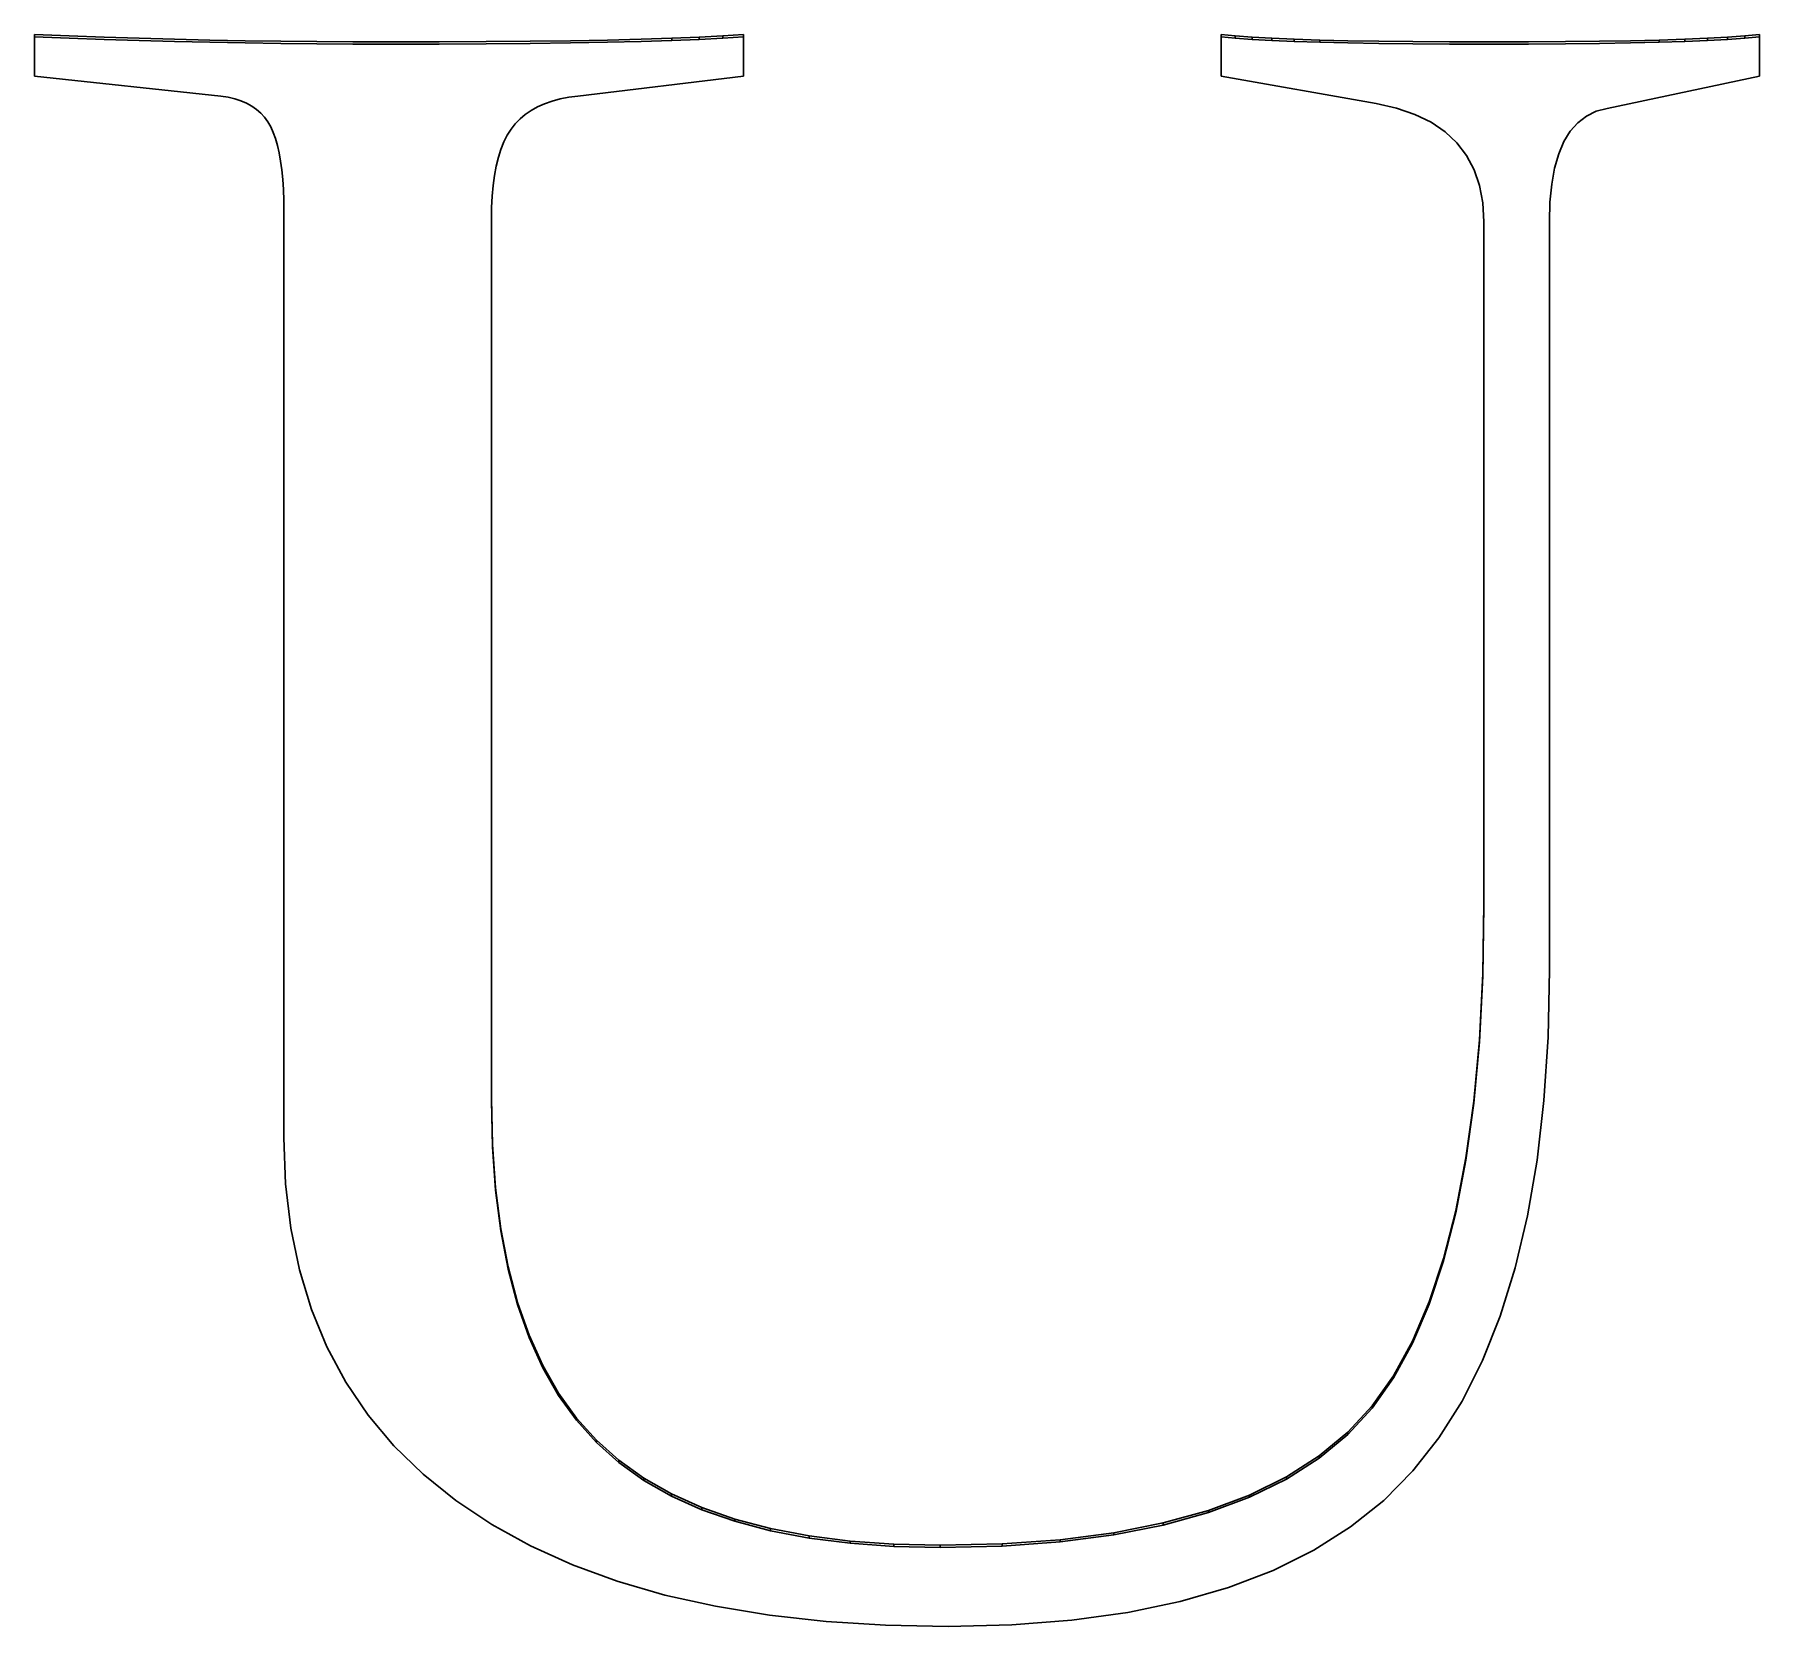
# Model space of a CAD drawing. Header units: millimetres. Extents: x -210 to 210, y -148 to 148.
# Drawn here: x -160.63 to -157.987, y -35.932 to -33.494 of the extents above; entities that cross this region are included whole.
import ezdxf

# ---------------------------------------------------------------- set-up
doc = ezdxf.new("R2010")
doc.units = ezdxf.units.MM
doc.layers.get('0').update_dxf_attribs({"lineweight": 18})

msp = doc.modelspace()

# ---------------------------------------------------------------- linework, layer by layer
at = {"color": 7, "lineweight": 30, "ltscale": 0.001332}
for p, q in [((-160.6296, -33.4937), (-160.5764, -33.4959)), ((-160.6296, -33.4971), (-160.5764, -33.4993))]:
    msp.add_line(p, q, dxfattribs=at)
at = {"color": 7, "lineweight": 30, "ltscale": 8.54492e-05}
for p, q in [((-160.6296, -33.4937), (-160.6296, -33.4971)), ((-159.6115, -33.4978), (-159.6115, -33.5012)), ((-159.5435, -33.4937), (-159.5435, -33.4971)), ((-158.8114, -33.4937), (-158.8114, -33.4971)), ((-158.7641, -33.4978), (-158.7641, -33.5012)), ((-158.6994, -33.501), (-158.6994, -33.5044)), ((-158.6605, -33.5022), (-158.6605, -33.5056)), ((-158.1406, -33.5022), (-158.1406, -33.5056)), ((-158.1013, -33.501), (-158.1013, -33.5044)), ((-158.0355, -33.4978), (-158.0355, -33.5012)), ((-157.9867, -33.4937), (-157.9867, -33.4971)), ((-158.4108, -34.9322), (-158.4108, -34.9356)), ((-158.4159, -35.0331), (-158.4159, -35.0365)), ((-159.9281, -35.1937), (-159.9281, -35.1971)), ((-158.4364, -35.2143), (-158.4364, -35.2177)), ((-158.4518, -35.2947), (-158.4518, -35.2981)), ((-159.9152, -35.3227), (-159.9152, -35.3261)), ((-159.9039, -35.3811), (-159.9039, -35.3845)), ((-158.4706, -35.3682), (-158.4706, -35.3716)), ((-159.8717, -35.4858), (-159.8717, -35.4892)), ((-158.5185, -35.4947), (-158.5185, -35.4981)), ((-159.8508, -35.5321), (-159.8508, -35.5355)), ((-158.5801, -35.5938), (-158.5801, -35.5972)), ((-159.7993, -35.6126), (-159.7993, -35.616)), ((-159.7688, -35.6467), (-159.7688, -35.6502)), ((-158.6174, -35.6344), (-158.6174, -35.6378)), ((-159.7345, -35.6773), (-159.7345, -35.6807)), ((-158.6612, -35.6707), (-158.6612, -35.6741)), ((-159.6962, -35.7046), (-159.6962, -35.708)), ((-158.7114, -35.7027), (-158.7114, -35.7062)), ((-159.6537, -35.7287), (-159.6537, -35.7321)), ((-158.768, -35.7305), (-158.768, -35.7339)), ((-158.831, -35.754), (-158.831, -35.7574)), ((-159.5566, -35.7672), (-159.5566, -35.7707)), ((-159.5018, -35.7817), (-159.5018, -35.7851)), ((-158.9003, -35.7732), (-158.9003, -35.7767)), ((-159.4429, -35.7929), (-159.4429, -35.7964)), ((-159.38, -35.801), (-159.38, -35.8044)), ((-159.3129, -35.8058), (-159.3129, -35.8092)), ((-159.2418, -35.8074), (-159.2418, -35.8108)), ((-159.1468, -35.8053), (-159.1468, -35.8087)), ((-159.0583, -35.7989), (-159.0583, -35.8023)), ((-158.9761, -35.7882), (-158.9761, -35.7916))]:
    msp.add_line(p, q, dxfattribs=at)
at = {"color": 7, "lineweight": 30, "ltscale": 0.001512}
for p, q in [((-160.6296, -33.5576), (-160.6296, -33.4971)), ((-159.5435, -33.4971), (-159.5435, -33.5576)), ((-158.8114, -33.5576), (-158.8114, -33.4971)), ((-157.9867, -33.4971), (-157.9867, -33.5576))]:
    msp.add_line(p, q, dxfattribs=at)
at = {"color": 7, "lineweight": 30, "ltscale": 0.001338}
for p, q in [((-160.5764, -33.4959), (-160.5229, -33.4978)), ((-160.5764, -33.4993), (-160.5229, -33.5012))]:
    msp.add_line(p, q, dxfattribs=at)
at = {"color": 7, "lineweight": 30, "ltscale": 0.001343}
for p, q in [((-160.5229, -33.4978), (-160.4692, -33.4995)), ((-160.5229, -33.5012), (-160.4692, -33.5029))]:
    msp.add_line(p, q, dxfattribs=at)
at = {"color": 7, "lineweight": 30, "ltscale": 0.001349}
for p, q in [((-160.4692, -33.4995), (-160.4153, -33.501)), ((-160.4692, -33.5029), (-160.4153, -33.5044))]:
    msp.add_line(p, q, dxfattribs=at)
at = {"color": 7, "lineweight": 30, "ltscale": 0.001355}
for p, q in [((-160.4153, -33.501), (-160.3611, -33.5022)), ((-160.4153, -33.5044), (-160.3611, -33.5056))]:
    msp.add_line(p, q, dxfattribs=at)
at = {"color": 7, "lineweight": 30, "ltscale": 0.001361}
for p, q in [((-160.3611, -33.5022), (-160.3067, -33.5032)), ((-160.3611, -33.5056), (-160.3067, -33.5066))]:
    msp.add_line(p, q, dxfattribs=at)
at = {"color": 7, "lineweight": 30, "ltscale": 0.001367}
for p, q in [((-160.3067, -33.5032), (-160.252, -33.504)), ((-160.3067, -33.5066), (-160.252, -33.5074))]:
    msp.add_line(p, q, dxfattribs=at)
at = {"color": 7, "lineweight": 30, "ltscale": 0.001373}
for p, q in [((-160.252, -33.504), (-160.1971, -33.5046)), ((-160.252, -33.5074), (-160.1971, -33.508))]:
    msp.add_line(p, q, dxfattribs=at)
at = {"color": 7, "lineweight": 30, "ltscale": 0.001379}
for p, q in [((-160.1971, -33.5046), (-160.1419, -33.5049)), ((-160.1971, -33.508), (-160.1419, -33.5084)), ((-158.6174, -35.6344), (-158.5801, -35.5938)), ((-158.6174, -35.6378), (-158.5801, -35.5972))]:
    msp.add_line(p, q, dxfattribs=at)
at = {"color": 7, "lineweight": 30, "ltscale": 0.001385}
for p, q in [((-160.1419, -33.5049), (-160.0865, -33.505)), ((-160.1419, -33.5084), (-160.0865, -33.5085))]:
    msp.add_line(p, q, dxfattribs=at)
at = {"color": 7, "lineweight": 30, "ltscale": 0.001928}
for p, q in [((-160.0865, -33.505), (-160.0094, -33.5049)), ((-160.0865, -33.5085), (-160.0094, -33.5084))]:
    msp.add_line(p, q, dxfattribs=at)
at = {"color": 7, "lineweight": 30, "ltscale": 0.001801}
for p, q in [((-160.0094, -33.5049), (-159.9374, -33.5046)), ((-160.0094, -33.5084), (-159.9374, -33.508))]:
    msp.add_line(p, q, dxfattribs=at)
at = {"color": 7, "lineweight": 30, "ltscale": 0.001674}
for p, q in [((-159.9374, -33.5046), (-159.8704, -33.504)), ((-159.9374, -33.508), (-159.8704, -33.5074))]:
    msp.add_line(p, q, dxfattribs=at)
at = {"color": 7, "lineweight": 30, "ltscale": 0.001548}
for p, q in [((-159.8704, -33.504), (-159.8085, -33.5032)), ((-159.8704, -33.5074), (-159.8085, -33.5066))]:
    msp.add_line(p, q, dxfattribs=at)
at = {"color": 7, "lineweight": 30, "ltscale": 0.001422}
for p, q in [((-159.8085, -33.5032), (-159.7516, -33.5022)), ((-159.8085, -33.5066), (-159.7516, -33.5056)), ((-158.6612, -35.6707), (-158.6174, -35.6344)), ((-158.6612, -35.6741), (-158.6174, -35.6378))]:
    msp.add_line(p, q, dxfattribs=at)
at = {"color": 7, "lineweight": 30, "ltscale": 0.001294}
for p, q in [((-159.7516, -33.5022), (-159.6999, -33.501)), ((-159.7516, -33.5056), (-159.6999, -33.5044))]:
    msp.add_line(p, q, dxfattribs=at)
at = {"color": 7, "lineweight": 30, "ltscale": 0.001168}
for p, q in [((-159.6999, -33.501), (-159.6532, -33.4995)), ((-159.6999, -33.5044), (-159.6532, -33.5029))]:
    msp.add_line(p, q, dxfattribs=at)
at = {"color": 7, "lineweight": 30, "ltscale": 0.001042}
for p, q in [((-159.6532, -33.4995), (-159.6115, -33.4978)), ((-159.6532, -33.5029), (-159.6115, -33.5012))]:
    msp.add_line(p, q, dxfattribs=at)
at = {"color": 7, "lineweight": 30, "ltscale": 8.53539e-05}
for p, q in [((-159.6532, -33.4995), (-159.6532, -33.5029)), ((-159.575, -33.4959), (-159.575, -33.4993)), ((-158.7899, -33.4959), (-158.7899, -33.4993)), ((-158.7339, -33.4995), (-158.7339, -33.5029)), ((-158.0662, -33.4995), (-158.0662, -33.5029)), ((-158.009, -33.4959), (-158.009, -33.4993)), ((-158.4245, -35.1271), (-158.4245, -35.1305)), ((-159.9232, -35.2602), (-159.9232, -35.2636)), ((-159.8894, -35.4355), (-159.8894, -35.4389)), ((-158.4929, -35.4348), (-158.4929, -35.4383)), ((-158.5476, -35.5477), (-158.5476, -35.5511)), ((-159.8267, -35.5744), (-159.8267, -35.5778))]:
    msp.add_line(p, q, dxfattribs=at)
at = {"color": 7, "lineweight": 30, "ltscale": 0.000915269}
msp.add_line((-159.6115, -33.4978), (-159.575, -33.4959), dxfattribs=at)
at = {"color": 7, "lineweight": 30, "ltscale": 0.000915274}
msp.add_line((-159.6115, -33.5012), (-159.575, -33.4993), dxfattribs=at)
at = {"color": 7, "lineweight": 30, "ltscale": 0.000789195}
msp.add_line((-159.575, -33.4959), (-159.5435, -33.4937), dxfattribs=at)
at = {"color": 7, "lineweight": 30, "ltscale": 0.000789189}
msp.add_line((-159.575, -33.4993), (-159.5435, -33.4971), dxfattribs=at)
at = {"color": 7, "lineweight": 30, "ltscale": 0.000539805}
msp.add_line((-158.8114, -33.4937), (-158.7899, -33.4959), dxfattribs=at)
at = {"color": 7, "lineweight": 30, "ltscale": 0.000539796}
msp.add_line((-158.8114, -33.4971), (-158.7899, -33.4993), dxfattribs=at)
at = {"color": 7, "lineweight": 30, "ltscale": 0.000647241}
msp.add_line((-158.7899, -33.4959), (-158.7641, -33.4978), dxfattribs=at)
at = {"color": 7, "lineweight": 30, "ltscale": 0.000647248}
msp.add_line((-158.7899, -33.4993), (-158.7641, -33.5012), dxfattribs=at)
at = {"color": 7, "lineweight": 30, "ltscale": 0.000755745}
msp.add_line((-158.7641, -33.4978), (-158.7339, -33.4995), dxfattribs=at)
at = {"color": 7, "lineweight": 30, "ltscale": 0.00075574}
msp.add_line((-158.7641, -33.5012), (-158.7339, -33.5029), dxfattribs=at)
at = {"color": 7, "lineweight": 30, "ltscale": 0.000862907}
msp.add_line((-158.7339, -33.4995), (-158.6994, -33.501), dxfattribs=at)
at = {"color": 7, "lineweight": 30, "ltscale": 0.000862911}
msp.add_line((-158.7339, -33.5029), (-158.6994, -33.5044), dxfattribs=at)
at = {"color": 7, "lineweight": 30, "ltscale": 0.000972488}
for p, q in [((-158.6994, -33.501), (-158.6605, -33.5022)), ((-158.6994, -33.5044), (-158.6605, -33.5056))]:
    msp.add_line(p, q, dxfattribs=at)
at = {"color": 7, "lineweight": 30, "ltscale": 0.001081}
for p, q in [((-158.6605, -33.5022), (-158.6173, -33.5032)), ((-158.6605, -33.5056), (-158.6173, -33.5066))]:
    msp.add_line(p, q, dxfattribs=at)
at = {"color": 7, "lineweight": 30, "ltscale": 0.001189}
for p, q in [((-158.6173, -33.5032), (-158.5697, -33.504)), ((-158.6173, -33.5066), (-158.5697, -33.5074))]:
    msp.add_line(p, q, dxfattribs=at)
at = {"color": 7, "lineweight": 30, "ltscale": 0.001297}
for p, q in [((-158.5697, -33.504), (-158.5179, -33.5046)), ((-158.5697, -33.5074), (-158.5179, -33.508))]:
    msp.add_line(p, q, dxfattribs=at)
at = {"color": 7, "lineweight": 30, "ltscale": 0.001406}
for p, q in [((-158.5179, -33.5046), (-158.4616, -33.5049)), ((-158.5179, -33.508), (-158.4616, -33.5084))]:
    msp.add_line(p, q, dxfattribs=at)
at = {"color": 7, "lineweight": 30, "ltscale": 0.001514}
for p, q in [((-158.4616, -33.5049), (-158.401, -33.505)), ((-158.4616, -33.5084), (-158.401, -33.5085))]:
    msp.add_line(p, q, dxfattribs=at)
at = {"color": 7, "lineweight": 30, "ltscale": 0.001515}
for p, q in [((-158.401, -33.505), (-158.3404, -33.5049)), ((-158.401, -33.5085), (-158.3404, -33.5084))]:
    msp.add_line(p, q, dxfattribs=at)
at = {"color": 7, "lineweight": 30, "ltscale": 0.001409}
for p, q in [((-158.3404, -33.5049), (-158.2841, -33.5046)), ((-158.3404, -33.5084), (-158.2841, -33.508))]:
    msp.add_line(p, q, dxfattribs=at)
at = {"color": 7, "lineweight": 30, "ltscale": 0.001302}
for p, q in [((-158.2841, -33.5046), (-158.232, -33.504)), ((-158.2841, -33.508), (-158.232, -33.5074))]:
    msp.add_line(p, q, dxfattribs=at)
at = {"color": 7, "lineweight": 30, "ltscale": 0.001196}
for p, q in [((-158.232, -33.504), (-158.1842, -33.5032)), ((-158.232, -33.5074), (-158.1842, -33.5066))]:
    msp.add_line(p, q, dxfattribs=at)
at = {"color": 7, "lineweight": 30, "ltscale": 0.00109}
for p, q in [((-158.1842, -33.5032), (-158.1406, -33.5022)), ((-158.1842, -33.5066), (-158.1406, -33.5056))]:
    msp.add_line(p, q, dxfattribs=at)
at = {"color": 7, "lineweight": 30, "ltscale": 0.000983164}
for p, q in [((-158.1406, -33.5022), (-158.1013, -33.501)), ((-158.1406, -33.5056), (-158.1013, -33.5044))]:
    msp.add_line(p, q, dxfattribs=at)
at = {"color": 7, "lineweight": 30, "ltscale": 0.000876628}
msp.add_line((-158.1013, -33.501), (-158.0662, -33.4995), dxfattribs=at)
at = {"color": 7, "lineweight": 30, "ltscale": 0.000876632}
msp.add_line((-158.1013, -33.5044), (-158.0662, -33.5029), dxfattribs=at)
at = {"color": 7, "lineweight": 30, "ltscale": 0.000770218}
msp.add_line((-158.0662, -33.4995), (-158.0355, -33.4978), dxfattribs=at)
at = {"color": 7, "lineweight": 30, "ltscale": 0.000770213}
msp.add_line((-158.0662, -33.5029), (-158.0355, -33.5012), dxfattribs=at)
at = {"color": 7, "lineweight": 30, "ltscale": 0.000664741}
msp.add_line((-158.0355, -33.4978), (-158.009, -33.4959), dxfattribs=at)
at = {"color": 7, "lineweight": 30, "ltscale": 0.000664748}
msp.add_line((-158.0355, -33.5012), (-158.009, -33.4993), dxfattribs=at)
at = {"color": 7, "lineweight": 30, "ltscale": 0.000558787}
msp.add_line((-158.009, -33.4959), (-157.9867, -33.4937), dxfattribs=at)
at = {"color": 7, "lineweight": 30, "ltscale": 0.000558778}
msp.add_line((-158.009, -33.4993), (-157.9867, -33.4971), dxfattribs=at)
at = {"color": 7, "lineweight": 30, "ltscale": 0.00718}
msp.add_line((-160.344, -33.5879), (-160.6296, -33.5576), dxfattribs=at)
at = {"color": 7, "lineweight": 30, "ltscale": 0.00638}
msp.add_line((-159.5435, -33.5576), (-159.7969, -33.5879), dxfattribs=at)
at = {"color": 7, "lineweight": 30, "ltscale": 0.006024}
msp.add_line((-158.574, -33.5992), (-158.8114, -33.5576), dxfattribs=at)
at = {"color": 7, "lineweight": 30, "ltscale": 0.005961}
msp.add_line((-157.9867, -33.5576), (-158.22, -33.6068), dxfattribs=at)
at = {"color": 7, "lineweight": 30, "ltscale": 0.000276205}
msp.add_line((-160.3331, -33.5897), (-160.344, -33.5879), dxfattribs=at)
at = {"color": 7, "lineweight": 30, "ltscale": 0.000262231}
msp.add_line((-160.3229, -33.5922), (-160.3331, -33.5897), dxfattribs=at)
at = {"color": 7, "lineweight": 30, "ltscale": 0.000336639}
msp.add_line((-159.811, -33.5897), (-159.8242, -33.5923), dxfattribs=at)
at = {"color": 7, "lineweight": 30, "ltscale": 0.000354818}
msp.add_line((-159.7969, -33.5879), (-159.811, -33.5897), dxfattribs=at)
at = {"color": 7, "lineweight": 30, "ltscale": 0.00024829}
msp.add_line((-160.3135, -33.5953), (-160.3229, -33.5922), dxfattribs=at)
at = {"color": 7, "lineweight": 30, "ltscale": 0.000238301}
msp.add_line((-160.3047, -33.599), (-160.3135, -33.5953), dxfattribs=at)
at = {"color": 7, "lineweight": 30, "ltscale": 0.000228184}
msp.add_line((-160.2967, -33.6034), (-160.3047, -33.599), dxfattribs=at)
at = {"color": 7, "lineweight": 30, "ltscale": 0.000221166}
msp.add_line((-160.2894, -33.6085), (-160.2967, -33.6034), dxfattribs=at)
at = {"color": 7, "lineweight": 30, "ltscale": 0.000217084}
msp.add_line((-160.2829, -33.6142), (-160.2894, -33.6085), dxfattribs=at)
at = {"color": 7, "lineweight": 30, "ltscale": 0.000215167}
msp.add_line((-160.2771, -33.6205), (-160.2829, -33.6142), dxfattribs=at)
at = {"color": 7, "lineweight": 30, "ltscale": 0.000266943}
msp.add_line((-159.8776, -33.616), (-159.8857, -33.6229), dxfattribs=at)
at = {"color": 7, "lineweight": 30, "ltscale": 0.000272991}
msp.add_line((-159.8686, -33.6099), (-159.8776, -33.616), dxfattribs=at)
at = {"color": 7, "lineweight": 30, "ltscale": 0.000281074}
msp.add_line((-159.8587, -33.6044), (-159.8686, -33.6099), dxfattribs=at)
at = {"color": 7, "lineweight": 30, "ltscale": 0.000292158}
msp.add_line((-159.8481, -33.5997), (-159.8587, -33.6044), dxfattribs=at)
at = {"color": 7, "lineweight": 30, "ltscale": 0.000305469}
msp.add_line((-159.8365, -33.5956), (-159.8481, -33.5997), dxfattribs=at)
at = {"color": 7, "lineweight": 30, "ltscale": 0.000319837}
msp.add_line((-159.8242, -33.5923), (-159.8365, -33.5956), dxfattribs=at)
at = {"color": 7, "lineweight": 30, "ltscale": 0.000804261}
msp.add_line((-158.5427, -33.6065), (-158.574, -33.5992), dxfattribs=at)
at = {"color": 7, "lineweight": 30, "ltscale": 0.000741023}
msp.add_line((-158.5147, -33.6161), (-158.5427, -33.6065), dxfattribs=at)
at = {"color": 7, "lineweight": 30, "ltscale": 0.000688691}
msp.add_line((-158.4899, -33.6282), (-158.5147, -33.6161), dxfattribs=at)
at = {"color": 7, "lineweight": 30, "ltscale": 0.000418498}
msp.add_line((-158.2368, -33.6112), (-158.2519, -33.6186), dxfattribs=at)
at = {"color": 7, "lineweight": 30, "ltscale": 0.000434911}
msp.add_line((-158.22, -33.6068), (-158.2368, -33.6112), dxfattribs=at)
at = {"color": 7, "lineweight": 30, "ltscale": 0.000216456}
msp.add_line((-160.2719, -33.6275), (-160.2771, -33.6205), dxfattribs=at)
at = {"color": 7, "lineweight": 30, "ltscale": 0.000219402}
msp.add_line((-160.2676, -33.6351), (-160.2719, -33.6275), dxfattribs=at)
at = {"color": 7, "lineweight": 30, "ltscale": 0.000232171}
msp.add_line((-160.2637, -33.6436), (-160.2676, -33.6351), dxfattribs=at)
at = {"color": 7, "lineweight": 30, "ltscale": 0.000251653}
msp.add_line((-160.2603, -33.653), (-160.2637, -33.6436), dxfattribs=at)
at = {"color": 7, "lineweight": 30, "ltscale": 0.000271162}
msp.add_line((-159.8995, -33.6389), (-159.9052, -33.6481), dxfattribs=at)
at = {"color": 7, "lineweight": 30, "ltscale": 0.00026386}
msp.add_line((-159.893, -33.6306), (-159.8995, -33.6389), dxfattribs=at)
at = {"color": 7, "lineweight": 30, "ltscale": 0.000263666}
msp.add_line((-159.8857, -33.6229), (-159.893, -33.6306), dxfattribs=at)
at = {"color": 7, "lineweight": 30, "ltscale": 0.000647621}
msp.add_line((-158.4685, -33.6428), (-158.4899, -33.6282), dxfattribs=at)
at = {"color": 7, "lineweight": 30, "ltscale": 0.000620219}
msp.add_line((-158.4503, -33.6597), (-158.4685, -33.6428), dxfattribs=at)
at = {"color": 7, "lineweight": 30, "ltscale": 0.000467221}
msp.add_line((-158.2767, -33.6418), (-158.2864, -33.6578), dxfattribs=at)
at = {"color": 7, "lineweight": 30, "ltscale": 0.000436014}
msp.add_line((-158.2652, -33.6288), (-158.2767, -33.6418), dxfattribs=at)
at = {"color": 7, "lineweight": 30, "ltscale": 0.000418597}
msp.add_line((-158.2519, -33.6186), (-158.2652, -33.6288), dxfattribs=at)
at = {"color": 7, "lineweight": 30, "ltscale": 0.00027292}
msp.add_line((-160.2573, -33.6635), (-160.2603, -33.653), dxfattribs=at)
at = {"color": 7, "lineweight": 30, "ltscale": 0.000295034}
msp.add_line((-160.2547, -33.675), (-160.2573, -33.6635), dxfattribs=at)
at = {"color": 7, "lineweight": 30, "ltscale": 0.000321965}
msp.add_line((-159.9149, -33.6696), (-159.9188, -33.6818), dxfattribs=at)
at = {"color": 7, "lineweight": 30, "ltscale": 0.000302971}
msp.add_line((-159.9104, -33.6583), (-159.9149, -33.6696), dxfattribs=at)
at = {"color": 7, "lineweight": 30, "ltscale": 0.000286008}
msp.add_line((-159.9052, -33.6481), (-159.9104, -33.6583), dxfattribs=at)
at = {"color": 7, "lineweight": 30, "ltscale": 0.00061001}
msp.add_line((-158.4355, -33.679), (-158.4503, -33.6597), dxfattribs=at)
at = {"color": 7, "lineweight": 30, "ltscale": 0.000510821}
msp.add_line((-158.2864, -33.6578), (-158.2944, -33.6766), dxfattribs=at)
at = {"color": 7, "lineweight": 30, "ltscale": 0.000318288}
msp.add_line((-160.2525, -33.6876), (-160.2547, -33.675), dxfattribs=at)
at = {"color": 7, "lineweight": 30, "ltscale": 0.000341723}
msp.add_line((-160.2507, -33.7011), (-160.2525, -33.6876), dxfattribs=at)
at = {"color": 7, "lineweight": 30, "ltscale": 0.000364111}
msp.add_line((-159.9221, -33.6951), (-159.9248, -33.7094), dxfattribs=at)
at = {"color": 7, "lineweight": 30, "ltscale": 0.000342417}
msp.add_line((-159.9188, -33.6818), (-159.9221, -33.6951), dxfattribs=at)
at = {"color": 7, "lineweight": 30, "ltscale": 0.000616115}
msp.add_line((-158.4239, -33.7008), (-158.4355, -33.679), dxfattribs=at)
at = {"color": 7, "lineweight": 30, "ltscale": 0.000564336}
msp.add_line((-158.2944, -33.6766), (-158.3006, -33.6983), dxfattribs=at)
at = {"color": 7, "lineweight": 30, "ltscale": 0.000366085}
msp.add_line((-160.2493, -33.7157), (-160.2507, -33.7011), dxfattribs=at)
at = {"color": 7, "lineweight": 30, "ltscale": 0.000390674}
msp.add_line((-160.2482, -33.7313), (-160.2493, -33.7157), dxfattribs=at)
at = {"color": 7, "lineweight": 30, "ltscale": 0.000386786}
msp.add_line((-159.9248, -33.7094), (-159.9269, -33.7248), dxfattribs=at)
at = {"color": 7, "lineweight": 30, "ltscale": 0.000638937}
msp.add_line((-158.4157, -33.725), (-158.4239, -33.7008), dxfattribs=at)
at = {"color": 7, "lineweight": 30, "ltscale": 0.000689351}
msp.add_line((-158.305, -33.7229), (-158.3077, -33.7503), dxfattribs=at)
at = {"color": 7, "lineweight": 30, "ltscale": 0.000624103}
msp.add_line((-158.3006, -33.6983), (-158.305, -33.7229), dxfattribs=at)
at = {"color": 7, "lineweight": 30, "ltscale": 0.000415701}
msp.add_line((-160.2476, -33.7479), (-160.2482, -33.7313), dxfattribs=at)
at = {"color": 7, "lineweight": 30, "ltscale": 0.000440907}
msp.add_line((-160.2475, -33.7655), (-160.2476, -33.7479), dxfattribs=at)
at = {"color": 7, "lineweight": 30, "ltscale": 0.000434866}
msp.add_line((-159.9285, -33.7411), (-159.9293, -33.7585), dxfattribs=at)
at = {"color": 7, "lineweight": 30, "ltscale": 0.000410616}
msp.add_line((-159.9269, -33.7248), (-159.9285, -33.7411), dxfattribs=at)
at = {"color": 7, "lineweight": 30, "ltscale": 0.000676854}
msp.add_line((-158.4108, -33.7516), (-158.4157, -33.725), dxfattribs=at)
at = {"color": 7, "lineweight": 30, "ltscale": 0.035443}
msp.add_line((-160.2475, -35.1833), (-160.2475, -33.7655), dxfattribs=at)
at = {"color": 7, "lineweight": 30, "ltscale": 0.000459925}
msp.add_line((-159.9293, -33.7585), (-159.9296, -33.7769), dxfattribs=at)
at = {"color": 7, "lineweight": 30, "ltscale": 0.000727105}
msp.add_line((-158.4091, -33.7807), (-158.4108, -33.7516), dxfattribs=at)
at = {"color": 7, "lineweight": 30, "ltscale": 0.000758494}
msp.add_line((-158.3077, -33.7503), (-158.3085, -33.7807), dxfattribs=at)
at = {"color": 7, "lineweight": 30, "ltscale": 0.033741}
msp.add_line((-159.9296, -33.7769), (-159.9296, -35.1265), dxfattribs=at)
at = {"color": 7, "lineweight": 30, "ltscale": 0.02618}
msp.add_line((-158.4091, -34.8279), (-158.4091, -33.7807), dxfattribs=at)
at = {"color": 7, "lineweight": 30, "ltscale": 0.028638}
msp.add_line((-158.3085, -33.7807), (-158.3085, -34.9262), dxfattribs=at)
at = {"color": 7, "lineweight": 30, "ltscale": 0.002694}
for p, q in [((-158.4108, -34.9322), (-158.4091, -34.8245)), ((-158.4108, -34.9356), (-158.4091, -34.8279))]:
    msp.add_line(p, q, dxfattribs=at)
at = {"color": 7, "lineweight": 30, "ltscale": 0.002525}
for p, q in [((-158.4159, -35.0331), (-158.4108, -34.9322)), ((-158.4159, -35.0365), (-158.4108, -34.9356))]:
    msp.add_line(p, q, dxfattribs=at)
at = {"color": 7, "lineweight": 30, "ltscale": 0.002574}
msp.add_line((-158.3085, -34.9262), (-158.3106, -35.0291), dxfattribs=at)
at = {"color": 7, "lineweight": 30, "ltscale": 0.002361}
for p, q in [((-158.4245, -35.1271), (-158.4159, -35.0331)), ((-158.4245, -35.1305), (-158.4159, -35.0365))]:
    msp.add_line(p, q, dxfattribs=at)
at = {"color": 7, "lineweight": 30, "ltscale": 0.002433}
msp.add_line((-158.3106, -35.0291), (-158.3169, -35.1262), dxfattribs=at)
at = {"color": 7, "lineweight": 30, "ltscale": 0.001765}
for p, q in [((-159.9296, -35.1231), (-159.9281, -35.1937)), ((-159.9296, -35.1265), (-159.9281, -35.1971))]:
    msp.add_line(p, q, dxfattribs=at)
at = {"color": 7, "lineweight": 30, "ltscale": 0.0022}
msp.add_line((-158.4364, -35.2143), (-158.4245, -35.1271), dxfattribs=at)
at = {"color": 7, "lineweight": 30, "ltscale": 0.002201}
msp.add_line((-158.4364, -35.2177), (-158.4245, -35.1305), dxfattribs=at)
at = {"color": 7, "lineweight": 30, "ltscale": 0.002297}
msp.add_line((-158.3169, -35.1262), (-158.3273, -35.2175), dxfattribs=at)
at = {"color": 7, "lineweight": 30, "ltscale": 0.001773}
msp.add_line((-160.2448, -35.2541), (-160.2475, -35.1833), dxfattribs=at)
at = {"color": 7, "lineweight": 30, "ltscale": 0.001668}
msp.add_line((-159.9281, -35.1937), (-159.9232, -35.2602), dxfattribs=at)
at = {"color": 7, "lineweight": 30, "ltscale": 0.001667}
msp.add_line((-159.9281, -35.1971), (-159.9232, -35.2636), dxfattribs=at)
at = {"color": 7, "lineweight": 30, "ltscale": 0.002045}
for p, q in [((-158.4518, -35.2947), (-158.4364, -35.2143)), ((-158.4518, -35.2981), (-158.4364, -35.2177))]:
    msp.add_line(p, q, dxfattribs=at)
at = {"color": 7, "lineweight": 30, "ltscale": 0.002168}
msp.add_line((-158.3273, -35.2175), (-158.342, -35.303), dxfattribs=at)
at = {"color": 7, "lineweight": 30, "ltscale": 0.001699}
msp.add_line((-160.2369, -35.3216), (-160.2448, -35.2541), dxfattribs=at)
at = {"color": 7, "lineweight": 30, "ltscale": 0.001575}
for p, q in [((-159.9232, -35.2602), (-159.9152, -35.3227)), ((-159.9232, -35.2636), (-159.9152, -35.3261))]:
    msp.add_line(p, q, dxfattribs=at)
at = {"color": 7, "lineweight": 30, "ltscale": 0.001897}
for p, q in [((-158.4706, -35.3682), (-158.4518, -35.2947)), ((-158.4706, -35.3716), (-158.4518, -35.2981))]:
    msp.add_line(p, q, dxfattribs=at)
at = {"color": 7, "lineweight": 30, "ltscale": 0.002046}
msp.add_line((-158.342, -35.303), (-158.3608, -35.3827), dxfattribs=at)
at = {"color": 7, "lineweight": 30, "ltscale": 0.001636}
msp.add_line((-160.2237, -35.3857), (-160.2369, -35.3216), dxfattribs=at)
at = {"color": 7, "lineweight": 30, "ltscale": 0.001488}
for p, q in [((-159.9152, -35.3227), (-159.9039, -35.3811)), ((-159.9152, -35.3261), (-159.9039, -35.3845)), ((-158.7114, -35.7027), (-158.6612, -35.6707)), ((-158.7114, -35.7062), (-158.6612, -35.6741))]:
    msp.add_line(p, q, dxfattribs=at)
at = {"color": 7, "lineweight": 30, "ltscale": 0.001585}
msp.add_line((-160.2053, -35.4464), (-160.2237, -35.3857), dxfattribs=at)
at = {"color": 7, "lineweight": 30, "ltscale": 0.001407}
for p, q in [((-159.9039, -35.3811), (-159.8894, -35.4355)), ((-159.9039, -35.3845), (-159.8894, -35.4389))]:
    msp.add_line(p, q, dxfattribs=at)
at = {"color": 7, "lineweight": 30, "ltscale": 0.001757}
for p, q in [((-158.4929, -35.4348), (-158.4706, -35.3682)), ((-158.4929, -35.4383), (-158.4706, -35.3716)), ((-159.8054, -35.8373), (-159.8695, -35.8084))]:
    msp.add_line(p, q, dxfattribs=at)
at = {"color": 7, "lineweight": 30, "ltscale": 0.001933}
msp.add_line((-158.3608, -35.3827), (-158.3838, -35.4565), dxfattribs=at)
at = {"color": 7, "lineweight": 30, "ltscale": 0.001334}
for p, q in [((-159.8894, -35.4355), (-159.8717, -35.4858)), ((-159.8894, -35.4389), (-159.8717, -35.4892))]:
    msp.add_line(p, q, dxfattribs=at)
at = {"color": 7, "lineweight": 30, "ltscale": 0.001627}
for p, q in [((-158.5185, -35.4947), (-158.4929, -35.4348)), ((-158.5185, -35.4981), (-158.4929, -35.4383))]:
    msp.add_line(p, q, dxfattribs=at)
at = {"color": 7, "lineweight": 30, "ltscale": 0.00155}
msp.add_line((-160.1816, -35.5037), (-160.2053, -35.4464), dxfattribs=at)
at = {"color": 7, "lineweight": 30, "ltscale": 0.001831}
msp.add_line((-158.3838, -35.4565), (-158.411, -35.5245), dxfattribs=at)
at = {"color": 7, "lineweight": 30, "ltscale": 0.00127}
for p, q in [((-159.8717, -35.4858), (-159.8508, -35.5321)), ((-159.8717, -35.4892), (-159.8508, -35.5355))]:
    msp.add_line(p, q, dxfattribs=at)
at = {"color": 7, "lineweight": 30, "ltscale": 0.00153}
msp.add_line((-160.1526, -35.5575), (-160.1816, -35.5037), dxfattribs=at)
at = {"color": 7, "lineweight": 30, "ltscale": 0.001511}
for p, q in [((-158.5476, -35.5477), (-158.5185, -35.4947)), ((-158.5476, -35.5511), (-158.5185, -35.4981))]:
    msp.add_line(p, q, dxfattribs=at)
at = {"color": 7, "lineweight": 30, "ltscale": 0.001216}
for p, q in [((-159.8508, -35.5321), (-159.8267, -35.5744)), ((-159.8508, -35.5355), (-159.8267, -35.5778))]:
    msp.add_line(p, q, dxfattribs=at)
at = {"color": 7, "lineweight": 30, "ltscale": 0.001741}
msp.add_line((-158.411, -35.5245), (-158.4424, -35.5867), dxfattribs=at)
at = {"color": 7, "lineweight": 30, "ltscale": 0.001525}
msp.add_line((-160.1183, -35.608), (-160.1526, -35.5575), dxfattribs=at)
at = {"color": 7, "lineweight": 30, "ltscale": 0.00141}
msp.add_line((-158.5801, -35.5938), (-158.5476, -35.5477), dxfattribs=at)
at = {"color": 7, "lineweight": 30, "ltscale": 0.001411}
msp.add_line((-158.5801, -35.5972), (-158.5476, -35.5511), dxfattribs=at)
at = {"color": 7, "lineweight": 30, "ltscale": 0.001175}
for p, q in [((-159.8267, -35.5744), (-159.7993, -35.6126)), ((-159.8267, -35.5778), (-159.7993, -35.616))]:
    msp.add_line(p, q, dxfattribs=at)
at = {"color": 7, "lineweight": 30, "ltscale": 0.001666}
msp.add_line((-158.4424, -35.5867), (-158.4779, -35.6431), dxfattribs=at)
at = {"color": 7, "lineweight": 30, "ltscale": 0.001536}
msp.add_line((-160.0788, -35.6551), (-160.1183, -35.608), dxfattribs=at)
at = {"color": 7, "lineweight": 30, "ltscale": 0.001146}
for p, q in [((-159.7993, -35.6126), (-159.7688, -35.6467)), ((-159.7993, -35.616), (-159.7688, -35.6502))]:
    msp.add_line(p, q, dxfattribs=at)
at = {"color": 7, "lineweight": 30, "ltscale": 0.001147}
for p, q in [((-159.7688, -35.6467), (-159.7345, -35.6773)), ((-159.7688, -35.6502), (-159.7345, -35.6807))]:
    msp.add_line(p, q, dxfattribs=at)
at = {"color": 7, "lineweight": 30, "ltscale": 0.001608}
msp.add_line((-158.4779, -35.6431), (-158.5177, -35.6936), dxfattribs=at)
at = {"color": 7, "lineweight": 30, "ltscale": 0.001564}
msp.add_line((-160.034, -35.6987), (-160.0788, -35.6551), dxfattribs=at)
at = {"color": 7, "lineweight": 30, "ltscale": 0.001177}
for p, q in [((-159.7345, -35.6773), (-159.6962, -35.7046)), ((-159.7345, -35.6807), (-159.6962, -35.708))]:
    msp.add_line(p, q, dxfattribs=at)
at = {"color": 7, "lineweight": 30, "ltscale": 0.001606}
msp.add_line((-159.984, -35.739), (-160.034, -35.6987), dxfattribs=at)
at = {"color": 7, "lineweight": 30, "ltscale": 0.00122}
for p, q in [((-159.6962, -35.7046), (-159.6537, -35.7287)), ((-159.6962, -35.708), (-159.6537, -35.7321))]:
    msp.add_line(p, q, dxfattribs=at)
at = {"color": 7, "lineweight": 30, "ltscale": 0.001576}
for p, q in [((-158.768, -35.7305), (-158.7114, -35.7027)), ((-158.768, -35.7339), (-158.7114, -35.7062))]:
    msp.add_line(p, q, dxfattribs=at)
at = {"color": 7, "lineweight": 30, "ltscale": 0.001592}
msp.add_line((-158.5177, -35.6936), (-158.5625, -35.7389), dxfattribs=at)
at = {"color": 7, "lineweight": 30, "ltscale": 0.001275}
for p, q in [((-159.6537, -35.7287), (-159.6072, -35.7496)), ((-159.6537, -35.7321), (-159.6072, -35.753))]:
    msp.add_line(p, q, dxfattribs=at)
at = {"color": 7, "lineweight": 30, "ltscale": 0.001681}
for p, q in [((-158.831, -35.754), (-158.768, -35.7305)), ((-158.831, -35.7574), (-158.768, -35.7339))]:
    msp.add_line(p, q, dxfattribs=at)
at = {"color": 7, "lineweight": 30, "ltscale": 0.001652}
msp.add_line((-159.929, -35.7756), (-159.984, -35.739), dxfattribs=at)
at = {"color": 7, "lineweight": 30, "ltscale": 0.001341}
for p, q in [((-159.6072, -35.7496), (-159.5566, -35.7672)), ((-159.6072, -35.753), (-159.5566, -35.7707))]:
    msp.add_line(p, q, dxfattribs=at)
at = {"color": 7, "lineweight": 30, "ltscale": 8.52585e-05}
msp.add_line((-159.6072, -35.7496), (-159.6072, -35.753), dxfattribs=at)
at = {"color": 7, "lineweight": 30, "ltscale": 0.0018}
for p, q in [((-158.9003, -35.7732), (-158.831, -35.754)), ((-158.9003, -35.7767), (-158.831, -35.7574))]:
    msp.add_line(p, q, dxfattribs=at)
at = {"color": 7, "lineweight": 30, "ltscale": 0.001621}
msp.add_line((-158.5625, -35.7389), (-158.6131, -35.7794), dxfattribs=at)
at = {"color": 7, "lineweight": 30, "ltscale": 0.001698}
msp.add_line((-159.8695, -35.8084), (-159.929, -35.7756), dxfattribs=at)
at = {"color": 7, "lineweight": 30, "ltscale": 0.001416}
for p, q in [((-159.5566, -35.7672), (-159.5018, -35.7817)), ((-159.5566, -35.7707), (-159.5018, -35.7851))]:
    msp.add_line(p, q, dxfattribs=at)
at = {"color": 7, "lineweight": 30, "ltscale": 0.001498}
for p, q in [((-159.5018, -35.7817), (-159.4429, -35.7929)), ((-159.5018, -35.7851), (-159.4429, -35.7964))]:
    msp.add_line(p, q, dxfattribs=at)
at = {"color": 7, "lineweight": 30, "ltscale": 0.001931}
for p, q in [((-158.9761, -35.7882), (-158.9003, -35.7732)), ((-158.9761, -35.7916), (-158.9003, -35.7767))]:
    msp.add_line(p, q, dxfattribs=at)
at = {"color": 7, "lineweight": 30, "ltscale": 0.001672}
msp.add_line((-158.6131, -35.7794), (-158.6696, -35.8151), dxfattribs=at)
at = {"color": 7, "lineweight": 30, "ltscale": 0.001587}
for p, q in [((-159.4429, -35.7929), (-159.38, -35.801)), ((-159.4429, -35.7964), (-159.38, -35.8044))]:
    msp.add_line(p, q, dxfattribs=at)
at = {"color": 7, "lineweight": 30, "ltscale": 0.00168}
for p, q in [((-159.38, -35.801), (-159.3129, -35.8058)), ((-159.38, -35.8044), (-159.3129, -35.8092))]:
    msp.add_line(p, q, dxfattribs=at)
at = {"color": 7, "lineweight": 30, "ltscale": 0.00178}
for p, q in [((-159.3129, -35.8058), (-159.2418, -35.8074)), ((-159.3129, -35.8092), (-159.2418, -35.8108))]:
    msp.add_line(p, q, dxfattribs=at)
at = {"color": 7, "lineweight": 30, "ltscale": 0.002374}
for p, q in [((-159.2418, -35.8074), (-159.1468, -35.8053)), ((-159.2418, -35.8108), (-159.1468, -35.8087))]:
    msp.add_line(p, q, dxfattribs=at)
at = {"color": 7, "lineweight": 30, "ltscale": 0.00222}
for p, q in [((-159.1468, -35.8053), (-159.0583, -35.7989)), ((-159.1468, -35.8087), (-159.0583, -35.8023))]:
    msp.add_line(p, q, dxfattribs=at)
at = {"color": 7, "lineweight": 30, "ltscale": 0.002071}
for p, q in [((-159.0583, -35.7989), (-158.9761, -35.7882)), ((-159.0583, -35.8023), (-158.9761, -35.7916))]:
    msp.add_line(p, q, dxfattribs=at)
at = {"color": 7, "lineweight": 30, "ltscale": 0.001826}
msp.add_line((-159.7368, -35.8624), (-159.8054, -35.8373), dxfattribs=at)
at = {"color": 7, "lineweight": 30, "ltscale": 0.001742}
msp.add_line((-158.6696, -35.8151), (-158.732, -35.8461), dxfattribs=at)
at = {"color": 7, "lineweight": 30, "ltscale": 0.001904}
msp.add_line((-159.6636, -35.8836), (-159.7368, -35.8624), dxfattribs=at)
at = {"color": 7, "lineweight": 30, "ltscale": 0.001828}
msp.add_line((-158.732, -35.8461), (-158.8003, -35.8723), dxfattribs=at)
at = {"color": 7, "lineweight": 30, "ltscale": 0.00199}
msp.add_line((-159.586, -35.9009), (-159.6636, -35.8836), dxfattribs=at)
at = {"color": 7, "lineweight": 30, "ltscale": 0.001929}
msp.add_line((-158.8003, -35.8723), (-158.8744, -35.8937), dxfattribs=at)
at = {"color": 7, "lineweight": 30, "ltscale": 0.002084}
msp.add_line((-159.5037, -35.9145), (-159.586, -35.9009), dxfattribs=at)
at = {"color": 7, "lineweight": 30, "ltscale": 0.002183}
msp.add_line((-159.4169, -35.9241), (-159.5037, -35.9145), dxfattribs=at)
at = {"color": 7, "lineweight": 30, "ltscale": 0.002167}
msp.add_line((-158.9545, -35.9104), (-159.0403, -35.9223), dxfattribs=at)
at = {"color": 7, "lineweight": 30, "ltscale": 0.002043}
msp.add_line((-158.8744, -35.8937), (-158.9545, -35.9104), dxfattribs=at)
at = {"color": 7, "lineweight": 30, "ltscale": 0.002288}
msp.add_line((-159.3256, -35.9299), (-159.4169, -35.9241), dxfattribs=at)
at = {"color": 7, "lineweight": 30, "ltscale": 0.002397}
msp.add_line((-159.2297, -35.9318), (-159.3256, -35.9299), dxfattribs=at)
at = {"color": 7, "lineweight": 30, "ltscale": 0.002442}
msp.add_line((-159.1321, -35.9294), (-159.2297, -35.9318), dxfattribs=at)
at = {"color": 7, "lineweight": 30, "ltscale": 0.0023}
msp.add_line((-159.0403, -35.9223), (-159.1321, -35.9294), dxfattribs=at)

doc.saveas('drawing.dxf')
